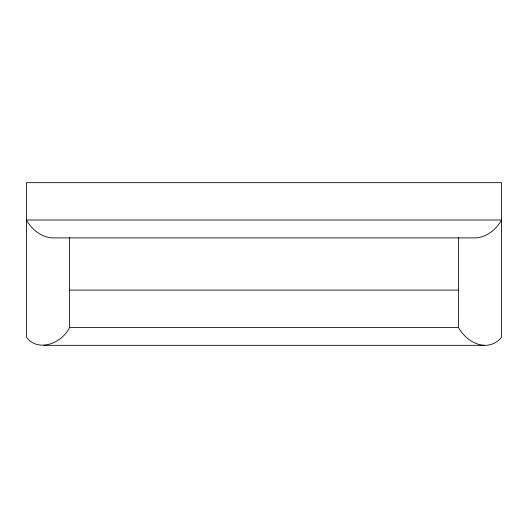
<?xml version="1.0" encoding="UTF-8"?>
<svg xmlns="http://www.w3.org/2000/svg" width="528" height="528" viewBox="0 0 528 528"><rect width="100%" height="100%" fill="white"/><g stroke="black" fill="none" stroke-linecap="round" stroke-linejoin="round"><path stroke-width="0.79" d="M69.597 237.58L69.597 327.426C62.396 342.903 38.425 353.021 26.4 337.187L26.4 182.681L501.6 182.681L501.6 337.187C497.528 342.547 490.875 345.642 484.156 345.319L43.844 345.319M69.597 290.096L458.403 290.096M69.597 327.426L458.403 327.426C463.749 336.752 473.081 344.606 484.156 345.319M458.403 237.58L458.403 327.426M501.6 220.011C496.254 229.337 486.915 237.191 475.847 237.904L52.153 237.904C41.085 237.191 31.746 229.337 26.4 220.011L501.6 220.011"/></g></svg>
